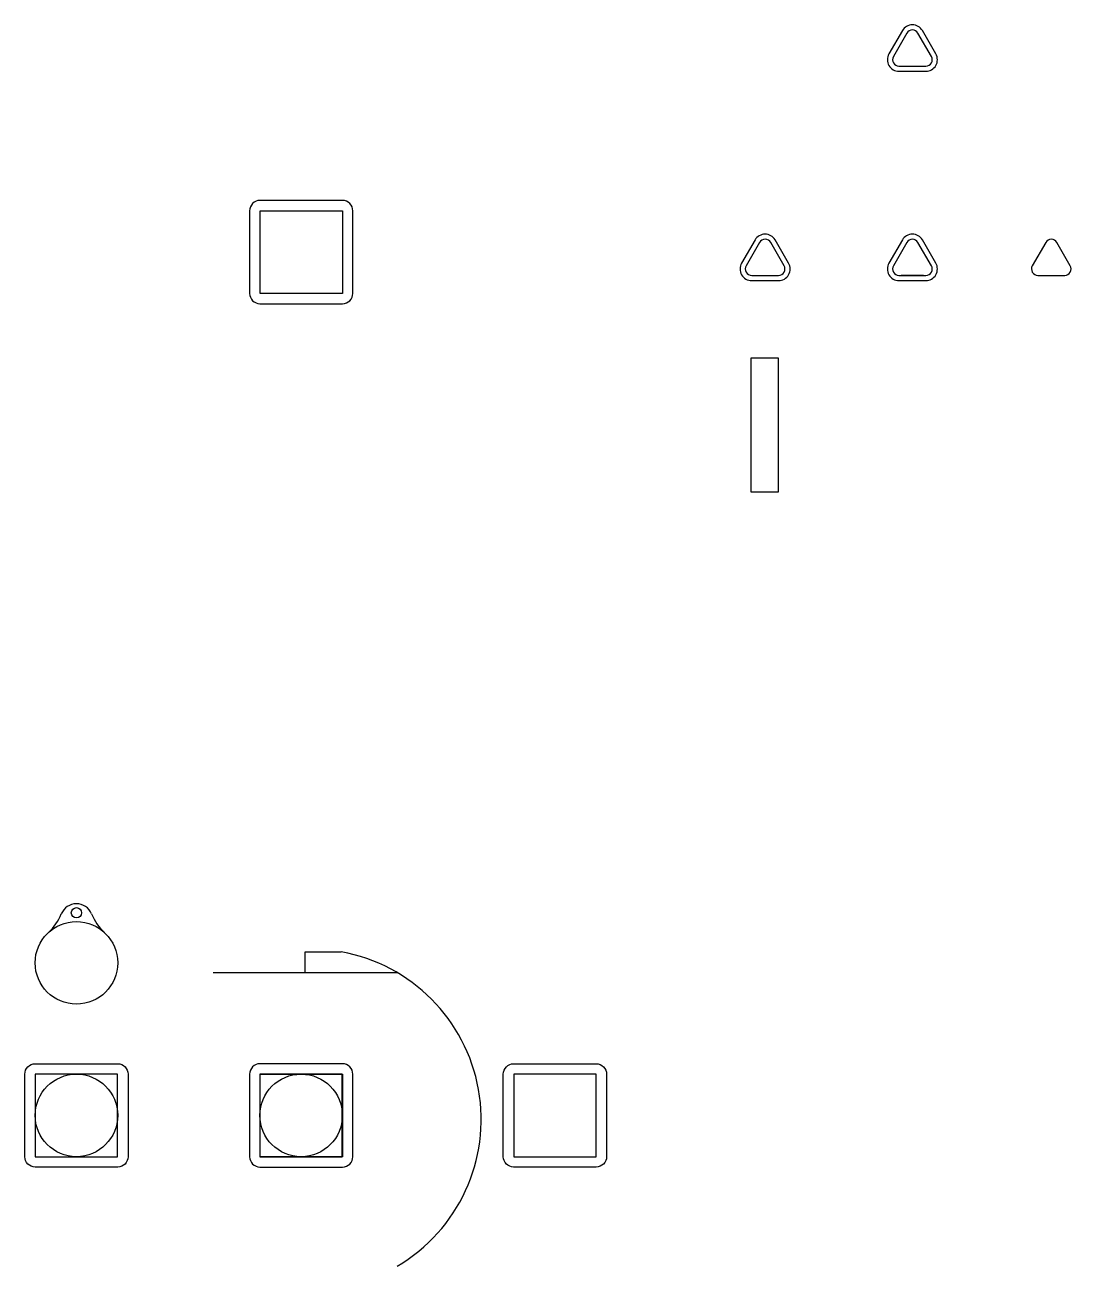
# Model space of a CAD drawing. Header units: millimetres. Extents: x 31 to 436, y -14 to 467.
import ezdxf

# ---------------------------------------------------------------- set-up
doc = ezdxf.new("R2010")
doc.units = ezdxf.units.MM
doc.header["$MEASUREMENT"] = 0
for name, color, linetype, true_color in [('2D Drawings', 7, 'Continuous', 0xffa727), ('3D Drawings', 7, 'Continuous', 0xf8ce8b), ('Temp', 7, 'Continuous', 0xa3d24a)]:
    doc.layers.add(name, color=color, linetype=linetype, true_color=true_color)

msp = doc.modelspace()

# ---------------------------------------------------------------- linework, layer by layer
for p, q in [((139.13, 99.88), (139.13, 107.88)), ((139.13, 107.88), (153.13, 107.88)), ((103.47, 99.88), (174.78, 99.88))]:
    msp.add_line(p, q)
for points in [[(313.5, 383.65), (308.3, 374.65, 0.57735), (312.2, 367.9), (322.59, 367.9, 0.57735), (326.49, 374.65), (321.29, 383.65, 0.57735)], [(315.23, 382.65), (310.03, 373.65, 0.57735), (312.2, 369.9), (322.59, 369.9, 0.57735), (324.75, 373.65), (319.56, 382.65, 0.57735)], [(426.12, 382.65), (420.92, 373.65, 0.57735), (423.09, 369.9), (433.48, 369.9, 0.57735), (435.65, 373.65), (430.45, 382.65, 0.57735)]]:
    msp.add_lwpolyline(points, format="xyb", close=True)
for centre, radius in [((50.55, 123.02), 2), ((50.55, 103.64), 15.99), ((137.61, 44.55, -3), 15.99)]:
    msp.add_circle(centre, radius)
for centre, radius, start, end in [((50.55, 120.21), 6.33, 22.1003, 157.8997), ((26.16, 130.11), 20, 312.6613, 337.8997), ((74.95, 130.11), 20, 202.1003, 227.3387), ((141.47, 43.02), 65.9, 300.3639, 79.8121)]:
    msp.add_arc(centre, radius, start, end)
at = {"layer": '2D Drawings', "extrusion": (0, -1, 6.12323e-17), "elevation": -369.9}
msp.add_lwpolyline([(374.46, 15.28), (370.13, 7.78), (378.79, 7.78)], close=True, dxfattribs=at)
at = {"layer": '2D Drawings'}
for points in [[(34.55, 64.56), (66.55, 64.56, -0.414214), (70.55, 60.56), (70.55, 28.56, -0.414214), (66.55, 24.56), (34.55, 24.56, -0.414214), (30.55, 28.56), (30.55, 60.56, -0.414214)], [(219.96, 64.56), (251.96, 64.56, -0.414214), (255.96, 60.56), (255.96, 28.56, -0.414214), (251.96, 24.56), (219.96, 24.56, -0.414214), (215.96, 28.56), (215.96, 60.56, -0.414214)]]:
    msp.add_lwpolyline(points, format="xyb", close=True, dxfattribs=at)
for points in [[(34.6, 28.56), (66.5, 28.56), (66.5, 60.55), (34.6, 60.55)], [(220.01, 28.56), (251.91, 28.56), (251.91, 60.55), (220.01, 60.55)]]:
    msp.add_lwpolyline(points, close=True, dxfattribs=at)
at = {"layer": '2D Drawings', "elevation": -3}
msp.add_lwpolyline([(121.66, 28.56), (153.56, 28.56), (153.56, 60.55), (121.66, 60.55)], close=True, dxfattribs=at)
at = {"layer": '2D Drawings'}
msp.add_circle((50.55, 44.56), 15.99, dxfattribs=at)
at = {"layer": '3D Drawings'}
for points in [[(370.56, 464.71), (365.36, 455.71, 0.57735), (369.26, 448.96), (379.65, 448.96, 0.57735), (383.55, 455.71), (378.35, 464.71, 0.57735)], [(372.29, 463.71), (367.09, 454.71, 0.57735), (369.26, 450.96), (379.65, 450.96, 0.57735), (381.82, 454.71), (376.62, 463.71, 0.57735)], [(370.56, 383.65), (365.36, 374.65, 0.57735), (369.26, 367.9), (379.65, 367.9, 0.57735), (383.55, 374.65), (378.35, 383.65, 0.57735)], [(372.29, 382.65), (367.09, 373.65, 0.57735), (369.26, 369.9), (379.65, 369.9, 0.57735), (381.82, 373.65), (376.62, 382.65, 0.57735)]]:
    msp.add_lwpolyline(points, format="xyb", close=True, dxfattribs=at)
at = {"layer": '3D Drawings', "extrusion": (-1.22465e-16, 0, -1), "elevation": -19}
for points in [[(-153.66, 398.95), (-121.66, 398.95, -0.414214), (-117.66, 394.95), (-117.66, 362.95, -0.414214), (-121.66, 358.95), (-153.66, 358.95, -0.414214), (-157.66, 362.95), (-157.66, 394.95, -0.414214)], [(-153.66, 64.56), (-121.66, 64.56, -0.414214), (-117.66, 60.56), (-117.66, 28.56, -0.414214), (-121.66, 24.56), (-153.66, 24.56, -0.414214), (-157.66, 28.56), (-157.66, 60.56, -0.414214)]]:
    msp.add_lwpolyline(points, format="xyb", close=True, dxfattribs=at)
for points in [[(-153.61, 362.95), (-121.71, 362.95), (-121.71, 394.94), (-153.61, 394.94)], [(-153.61, 28.56), (-121.71, 28.56), (-121.71, 60.55), (-153.61, 60.55)]]:
    msp.add_lwpolyline(points, close=True, dxfattribs=at)
at = {"layer": 'Temp'}
msp.add_lwpolyline([(312, 337.92), (322.39, 337.92), (322.39, 285.92), (312, 285.92)], close=True, dxfattribs=at)

doc.saveas('drawing.dxf')
